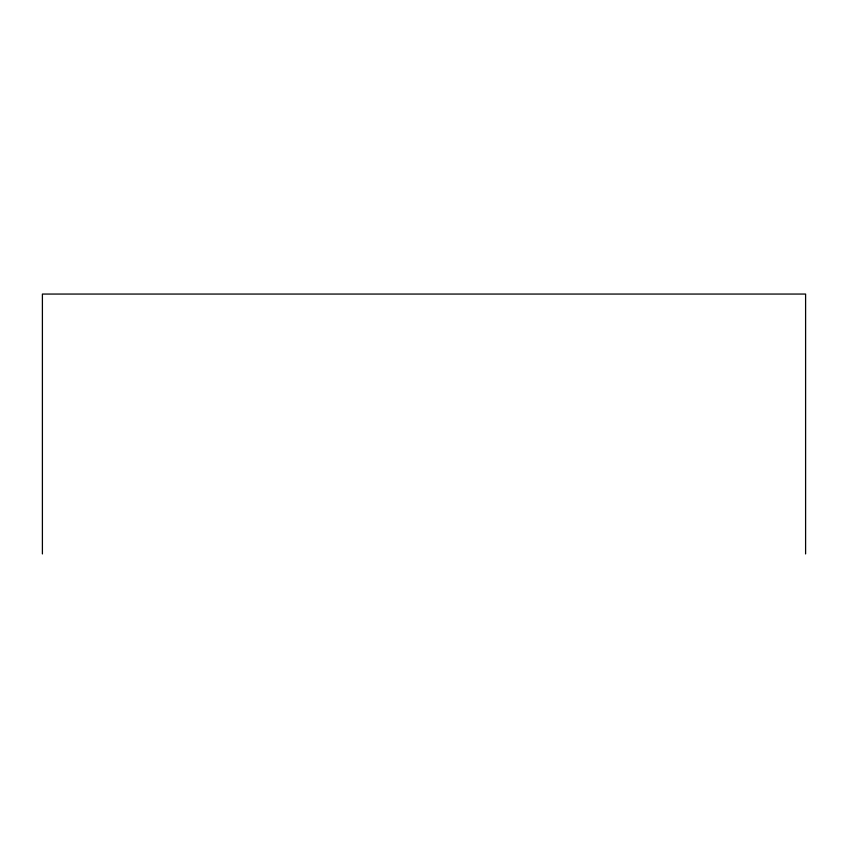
<?xml version="1.0" encoding="UTF-8"?>
<svg xmlns="http://www.w3.org/2000/svg" width="848" height="848" viewBox="0 0 848 848"><rect width="100%" height="100%" fill="white"/><g stroke="black" fill="none" stroke-linecap="round" stroke-linejoin="round"><path stroke-width="1.27" d="M805.6 553.945L805.6 294.055L42.4 294.055L42.4 553.945"/></g></svg>
